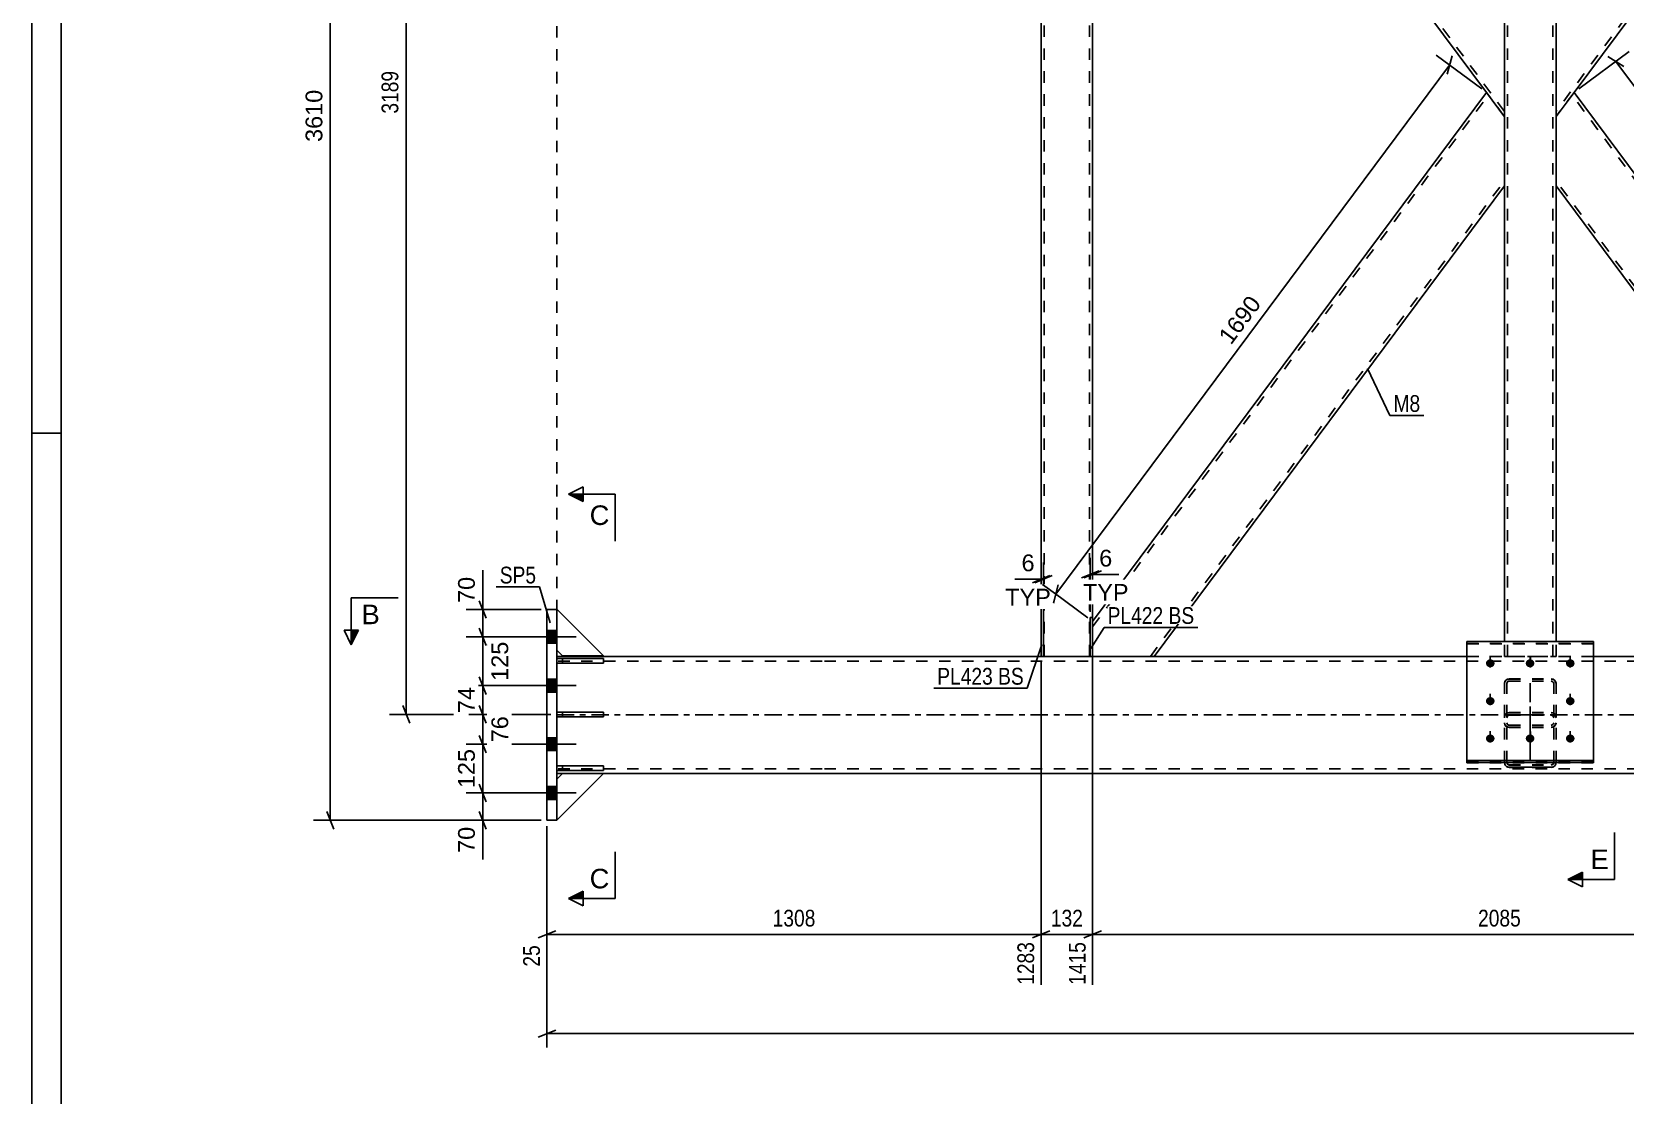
# Model space of a CAD drawing. Header units: millimetres. Extents: x -90 to 1099, y -612 to 229.
# Drawn here: x -89.7 to 182.6, y -277.6 to -96 of the extents above; entities that cross this region are included whole.
import ezdxf

# ---------------------------------------------------------------- set-up
doc = ezdxf.new("R2010")
doc.units = ezdxf.units.MM
doc.linetypes.add('DXK_LINE_DOT2', pattern=[3.9198, 1.9599, -1.9599])
doc.linetypes.add('DXK_LINE_DOT3', pattern=[5.9187, 2.979, -0.9799, 0.9799, -0.9799])
doc.styles.add('Arial', font='ARIAL.TTF', dxfattribs={"height": 0.2})
doc.styles.add('Arial Narrow', font='ARIALN.TTF', dxfattribs={"height": 0.2})

# ---------------------------------------------------------------- blocks, each defined once
blk = doc.blocks.new('Unknown-761555022-1133')
at = {"color": 5, "linetype": 'Continuous'}
for p, q in [((-89.67, 229.45), (-89.67, -611.55)), ((-84.67, 224.45), (-84.67, -606.55)), ((-84.67, -164.55), (-89.67, -164.55))]:
    blk.add_line(p, q, dxfattribs=at)
blk = doc.blocks.new('Part-761555022-4217 - 4074')
at = {"color": 2, "linetype": 'Continuous'}
for p, q in [((155.51, -200.1), (177.17, -200.1)), ((155.51, -220.82), (155.51, -200.1)), ((177.17, -220.46), (177.17, -200.1)), ((155.51, -220.46), (177.17, -220.46)), ((177.17, -220.82), (177.17, -220.46)), ((155.51, -220.82), (177.17, -220.82))]:
    blk.add_line(p, q, dxfattribs=at)
at = {"color": 7, "linetype": 'DXK_LINE_DOT2'}
blk.add_line((155.51, -200.46), (177.17, -200.46), dxfattribs=at)
blk = doc.blocks.new('Part-761555022-4213 - 4074')
at = {"color": 7, "linetype": 'DXK_LINE_DOT2'}
for p, q in [((162, -207.01), (162.17, -206.76)), ((162.17, -206.76), (162.43, -206.6)), ((162.43, -206.6), (162.74, -206.54)), ((162.74, -206.54), (169.94, -206.54)), ((169.94, -206.54), (170.25, -206.6)), ((170.25, -206.6), (170.51, -206.76)), ((170.51, -206.76), (170.68, -207.01)), ((161.94, -207.3), (162, -207.01)), ((161.94, -220.8), (161.94, -207.3)), ((162.37, -207.15), (162.34, -207.3)), ((162.34, -220.8), (162.34, -207.3)), ((162.46, -207.03), (162.37, -207.15)), ((162.59, -206.95), (162.46, -207.03)), ((162.74, -206.92), (162.59, -206.95)), ((162.74, -206.92), (169.94, -206.92)), ((170.09, -206.95), (169.94, -206.92)), ((170.22, -207.03), (170.09, -206.95)), ((170.31, -207.15), (170.22, -207.03)), ((170.34, -207.3), (170.31, -207.15)), ((170.34, -220.8), (170.34, -207.3)), ((170.68, -207.01), (170.74, -207.3)), ((170.74, -220.8), (170.74, -207.3)), ((162.74, -212.29), (162.43, -212.35)), ((162.74, -212.29), (169.94, -212.29)), ((170.25, -212.35), (169.94, -212.29)), ((162, -212.81), (161.94, -213.14)), ((162, -214.35), (161.94, -214.06)), ((162.17, -214.59), (162, -214.35)), ((162.43, -214.76), (162.17, -214.59)), ((162.34, -213.14), (162.37, -212.98)), ((162.34, -214.06), (162.37, -214.2)), ((162.37, -212.98), (162.46, -212.84)), ((162.37, -214.2), (162.46, -214.33)), ((162.74, -214.81), (162.43, -214.76)), ((162.46, -212.84), (162.59, -212.75)), ((162.46, -214.33), (162.59, -214.41)), ((162.59, -212.75), (162.74, -212.71)), ((162.59, -214.41), (162.74, -214.44)), ((162.74, -212.71), (169.94, -212.71)), ((162.74, -214.44), (169.94, -214.44)), ((162.74, -214.81), (169.94, -214.81)), ((169.94, -212.71), (170.09, -212.75)), ((169.94, -214.44), (170.09, -214.41)), ((170.25, -214.76), (169.94, -214.81)), ((170.09, -212.75), (170.22, -212.84)), ((170.09, -214.41), (170.22, -214.33)), ((170.22, -212.84), (170.31, -212.98)), ((170.22, -214.33), (170.31, -214.2)), ((170.51, -214.59), (170.25, -214.76)), ((170.31, -212.98), (170.34, -213.14)), ((170.31, -214.2), (170.34, -214.06)), ((170.68, -214.35), (170.51, -214.59)), ((170.74, -213.14), (170.68, -212.81)), ((170.74, -214.06), (170.68, -214.35)), ((161.94, -220.8), (162, -221.13)), ((162.37, -220.96), (162.34, -220.8)), ((162.46, -221.1), (162.37, -220.96)), ((162.43, -221.59), (162.74, -221.65)), ((162.59, -221.2), (162.46, -221.1)), ((162.74, -221.23), (162.59, -221.2)), ((162.74, -221.23), (169.94, -221.23)), ((162.74, -221.65), (169.94, -221.65)), ((170.09, -221.2), (169.94, -221.23)), ((169.94, -221.65), (170.25, -221.59)), ((170.22, -221.1), (170.09, -221.2)), ((170.22, -221.1), (170.25, -221.07)), ((170.25, -221.07), (170.31, -220.96)), ((170.31, -220.96), (170.34, -220.8)), ((170.68, -221.13), (170.74, -220.8))]:
    blk.add_line(p, q, dxfattribs=at)
at = {"color": 7, "linetype": 'DXK_LINE_DOT3'}
blk.add_line((166.34, -207.26), (166.34, -220.39), dxfattribs=at)
at = {"color": 7, "linetype": 'DXK_LINE_DOT2'}
for centre, start, end in [((162.77, -213.11), 114.32, 159.2417), ((169.91, -213.11), 20.7583, 65.68), ((162.77, -220.83), 200.7583, 245.68), ((169.91, -220.83), 294.32, 339.2417)]:
    blk.add_arc(centre, 0.827, start, end, dxfattribs=at)
blk = doc.blocks.new('Part-761555022-4212 - 4074')
at = {"color": 7, "linetype": 'DXK_LINE_DOT2'}
for p, q in [((162.17, -206.73), (162, -206.97)), ((162.43, -206.56), (162.17, -206.73)), ((162.74, -206.51), (162.43, -206.56)), ((162.59, -206.91), (162.74, -206.88)), ((162.74, -206.51), (169.94, -206.51)), ((162.74, -206.88), (169.94, -206.88)), ((170.25, -206.56), (169.94, -206.51)), ((169.94, -206.88), (170.09, -206.91)), ((170.51, -206.73), (170.25, -206.56)), ((170.68, -206.97), (170.51, -206.73)), ((162, -206.97), (161.94, -207.26)), ((161.94, -220.76), (161.94, -207.26)), ((162.34, -207.26), (162.37, -207.11)), ((162.34, -220.76), (162.34, -207.26)), ((162.37, -207.11), (162.46, -206.99)), ((162.46, -206.99), (162.59, -206.91)), ((170.09, -206.91), (170.22, -206.99)), ((170.22, -206.99), (170.31, -207.11)), ((170.31, -207.11), (170.34, -207.26)), ((170.34, -220.76), (170.34, -207.26)), ((170.74, -207.26), (170.68, -206.97)), ((170.74, -220.76), (170.74, -207.26)), ((162.43, -212.32), (162.74, -212.25)), ((162.74, -212.25), (169.94, -212.25)), ((169.94, -212.25), (170.25, -212.32)), ((161.94, -213.1), (162, -212.78)), ((161.94, -214.02), (162, -214.31)), ((162, -214.31), (162.17, -214.55)), ((162.17, -214.55), (162.43, -214.72)), ((162.37, -212.94), (162.34, -213.1)), ((162.37, -214.17), (162.34, -214.02)), ((162.46, -212.8), (162.37, -212.94)), ((162.46, -214.29), (162.37, -214.17)), ((162.43, -214.72), (162.74, -214.77)), ((162.59, -212.71), (162.46, -212.8)), ((162.59, -214.37), (162.46, -214.29)), ((162.74, -212.68), (162.59, -212.71)), ((162.74, -214.4), (162.59, -214.37)), ((162.74, -212.68), (169.94, -212.68)), ((162.74, -214.4), (169.94, -214.4)), ((162.74, -214.77), (169.94, -214.77)), ((170.09, -212.71), (169.94, -212.68)), ((170.09, -214.37), (169.94, -214.4)), ((169.94, -214.77), (170.25, -214.72)), ((170.22, -212.8), (170.09, -212.71)), ((170.22, -214.29), (170.09, -214.37)), ((170.31, -212.94), (170.22, -212.8)), ((170.31, -214.17), (170.22, -214.29)), ((170.25, -214.72), (170.51, -214.55)), ((170.34, -213.1), (170.31, -212.94)), ((170.34, -214.02), (170.31, -214.17)), ((170.51, -214.55), (170.68, -214.31)), ((170.68, -212.78), (170.74, -213.1)), ((170.68, -214.31), (170.74, -214.02)), ((161.95, -220.82), (161.94, -220.76)), ((162.34, -220.76), (162.37, -220.93)), ((162.37, -220.93), (162.46, -221.06)), ((162.46, -221.06), (162.59, -221.16)), ((162.59, -221.16), (162.74, -221.19)), ((162.74, -221.19), (169.94, -221.19)), ((169.94, -221.19), (170.09, -221.16)), ((170.09, -221.16), (170.22, -221.06)), ((170.22, -221.06), (170.31, -220.93)), ((170.31, -220.93), (170.34, -220.76)), ((170.74, -220.76), (170.73, -220.82))]:
    blk.add_line(p, q, dxfattribs=at)
at = {"color": 7, "linetype": 'DXK_LINE_DOT3'}
blk.add_line((166.34, -220.35), (166.34, -207.22), dxfattribs=at)
at = {"color": 2, "linetype": 'Continuous'}
for p, q in [((162, -221.09), (161.95, -220.82)), ((162.74, -221.62), (162.43, -221.55)), ((162.74, -221.62), (169.94, -221.62)), ((170.25, -221.55), (169.94, -221.62)), ((170.73, -220.82), (170.68, -221.09))]:
    blk.add_line(p, q, dxfattribs=at)
at = {"color": 7, "linetype": 'DXK_LINE_DOT2'}
for centre, start, end in [((162.77, -213.07), 114.32, 159.2417), ((169.91, -213.07), 20.7583, 65.68)]:
    blk.add_arc(centre, 0.827, start, end, dxfattribs=at)
at = {"color": 2, "linetype": 'Continuous'}
for centre, start, end in [((162.77, -220.8), 200.7583, 245.68), ((169.91, -220.8), 294.32, 339.2417)]:
    blk.add_arc(centre, 0.827, start, end, dxfattribs=at)
blk = doc.blocks.new('Part-761555022-4110 - 4074')
at = {"color": 2, "linetype": 'Continuous'}
for p, q in [((230.58, -10), (170.74, -90.37)), ((241.1, -10), (230.61, -10)), ((241.1, -15.96), (173.82, -106.33)), ((170.74, -108.68), (170.74, -90.37)), ((170.74, -110.46), (170.74, -108.68))]:
    blk.add_line(p, q, dxfattribs=at)
at = {"color": 7, "linetype": 'DXK_LINE_DOT2'}
for p, q in [((231.24, -10), (170.74, -91.26)), ((230.58, -10), (230.61, -10)), ((230.61, -10), (230.58, -10)), ((241.1, -10), (241.1, -15.96)), ((241.1, -15.06), (170.74, -109.57)), ((173.82, -106.33), (170.74, -110.46)), ((170.74, -110.33), (170.74, -108.68))]:
    blk.add_line(p, q, dxfattribs=at)
blk = doc.blocks.new('Part-761555022-4125 - 4074')
at = {"color": 2, "linetype": 'Continuous'}
for p, q in [((170.74, -110.46), (173.82, -106.33)), ((241.1, -196.71), (173.82, -106.33)), ((170.74, -120.51), (170.74, -110.46)), ((170.74, -122.3), (170.74, -120.51)), ((230.58, -202.67), (170.74, -122.3)), ((241.1, -197.71), (241.1, -196.71)), ((230.61, -202.67), (241.1, -202.67))]:
    blk.add_line(p, q, dxfattribs=at)
at = {"color": 7, "linetype": 'DXK_LINE_DOT2'}
for p, q in [((241.1, -197.6), (173.48, -106.78)), ((170.74, -122.16), (170.74, -120.51)), ((170.74, -121.4), (170.74, -121.19)), ((231.24, -202.67), (170.74, -121.4)), ((241.1, -202.67), (241.1, -197.71)), ((230.58, -202.67), (230.61, -202.67)), ((230.61, -202.67), (230.58, -202.67))]:
    blk.add_line(p, q, dxfattribs=at)
blk = doc.blocks.new('Part-761555022-4555 - 4074')
at = {"color": 2, "linetype": 'Continuous'}
for p, q in [((158.86, -106.33), (91.57, -196.71)), ((161.94, -110.48), (158.86, -106.33)), ((161.94, -122.28), (161.94, -110.48)), ((102.09, -202.67), (161.94, -122.28)), ((100.76, -202.67), (91.57, -202.67)), ((102.06, -202.67), (100.76, -202.67))]:
    blk.add_line(p, q, dxfattribs=at)
at = {"color": 7, "linetype": 'DXK_LINE_DOT2'}
for p, q in [((91.57, -197.6), (159.19, -106.78)), ((101.43, -202.67), (161.94, -121.39)), ((91.57, -196.71), (91.57, -202.67)), ((102.09, -202.67), (102.06, -202.67)), ((102.09, -202.67), (102.06, -202.67))]:
    blk.add_line(p, q, dxfattribs=at)
blk = doc.blocks.new('Part-761555022-4191 - 4074')
at = {"color": 2, "linetype": 'Continuous'}
for p, q in [((-1.67, -230.67), (-1.67, -194.67)), ((0, -194.67), (-1.67, -194.67)), ((0, -230.67), (0, -194.67)), ((0, -230.67), (-1.67, -230.67))]:
    blk.add_line(p, q, dxfattribs=at)
blk = doc.blocks.new('Part-761555022-4216 - 4074')
at = {"color": 7, "linetype": 'DXK_LINE_DOT2'}
for p, q in [((177.17, -200.13), (155.51, -200.13)), ((155.51, -200.13), (155.51, -220.86)), ((177.17, -200.5), (155.51, -200.5)), ((177.17, -220.86), (177.17, -200.13)), ((155.51, -220.49), (177.17, -220.49)), ((155.51, -220.86), (177.17, -220.86))]:
    blk.add_line(p, q, dxfattribs=at)
blk = doc.blocks.new('Part-761555022-4249 - 4074')
at = {"color": 2, "linetype": 'Continuous'}
for p, q in [((45.34, -202.67), (0, -202.67)), ((82.77, -202.67), (45.44, -202.67)), ((91.17, -202.67), (83.17, -202.67)), ((91.57, -202.67), (91.57, -202.67)), ((155.51, -202.67), (102.06, -202.67)), ((230.61, -202.67), (177.17, -202.67)), ((1, -222.67), (0, -222.67)), ((45.34, -222.67), (8, -222.67)), ((960.84, -222.67), (45.44, -222.67))]:
    blk.add_line(p, q, dxfattribs=at)
at = {"color": 7, "linetype": 'DXK_LINE_DOT2'}
for p, q in [((0, -222.67), (0, -202.67)), ((45.34, -203.47), (0, -203.47)), ((968.84, -203.47), (45.44, -203.47)), ((83.17, -202.67), (82.77, -202.67)), ((968.84, -202.67), (91.17, -202.67)), ((102.06, -202.67), (91.57, -202.67)), ((177.17, -202.67), (155.51, -202.67)), ((45.34, -221.87), (0, -221.87)), ((8, -222.67), (1, -222.67)), ((968.84, -221.87), (45.44, -221.87))]:
    blk.add_line(p, q, dxfattribs=at)
at = {"color": 7, "linetype": 'DXK_LINE_DOT3'}
for p, q in [((0, -212.67), (45.34, -212.67)), ((45.44, -212.67), (968.84, -212.67))]:
    blk.add_line(p, q, dxfattribs=at)
blk = doc.blocks.new('Part-761555022-4258 - 4074')
at = {"color": 7, "linetype": 'DXK_LINE_DOT2'}
for p, q in [((1, -222.67), (0, -223.67)), ((0, -230.67), (8, -222.67)), ((8, -222.67), (1, -222.67)), ((0, -223.67), (0, -230.67))]:
    blk.add_line(p, q, dxfattribs=at)
blk = doc.blocks.new('Part-761555022-4261 - 4074')
at = {"color": 2, "linetype": 'Continuous'}
for p, q in [((1, -222.67), (0, -223.67)), ((0, -230.67), (8, -222.67)), ((8, -222.67), (1, -222.67)), ((0, -223.67), (0, -230.67))]:
    blk.add_line(p, q, dxfattribs=at)
blk = doc.blocks.new('Part-761555022-4264 - 4074')
at = {"color": 7, "linetype": 'DXK_LINE_DOT2'}
for p, q in [((0, -201.58), (0, -194.58)), ((0, -194.58), (8, -202.58)), ((1, -202.58), (0, -201.58)), ((8, -202.58), (1, -202.58))]:
    blk.add_line(p, q, dxfattribs=at)
blk = doc.blocks.new('Part-761555022-4267 - 4074')
at = {"color": 2, "linetype": 'Continuous'}
for p, q in [((0, -201.58), (0, -194.58)), ((0, -194.58), (8, -202.58)), ((1, -202.58), (0, -201.58)), ((8, -202.58), (1, -202.58))]:
    blk.add_line(p, q, dxfattribs=at)
blk = doc.blocks.new('Bolt-761555022-4268 - 4074')
at = {"color": 1, "linetype": 'DXK_LINE_DOT2'}
for p, q in [((159.51, -204.55), (159.51, -202.66)), ((166.37, -204.55), (166.37, -202.66)), ((173.17, -204.55), (173.17, -202.66)), ((159.51, -211.01), (159.51, -209.11)), ((173.17, -211.01), (173.17, -209.11)), ((159.51, -217.4), (159.51, -215.5)), ((166.37, -217.4), (166.37, -215.5)), ((173.17, -217.4), (173.17, -215.5))]:
    blk.add_line(p, q, dxfattribs=at)
blk = doc.blocks.new('Bolt-761555022-4269 - 4074')
at = {"linetype": 'Continuous'}
for points in [[(159.51, -204.54), (159.35, -204.53), (159.21, -204.48), (159.08, -204.41), (158.96, -204.32), (158.87, -204.2), (158.81, -204.07), (158.78, -203.93), (158.78, -203.78), (158.81, -203.64), (158.87, -203.51), (158.96, -203.39), (159.08, -203.3), (159.21, -203.22), (159.35, -203.18), (159.51, -203.17), (159.66, -203.18), (159.81, -203.22), (159.94, -203.3), (160.05, -203.39), (160.14, -203.51), (160.2, -203.64), (160.24, -203.78), (160.24, -203.93), (160.2, -204.07), (160.14, -204.2), (160.05, -204.32), (159.94, -204.41), (159.81, -204.48), (159.66, -204.53)], [(166.31, -204.54), (166.15, -204.53), (166.01, -204.48), (165.88, -204.41), (165.76, -204.32), (165.67, -204.2), (165.61, -204.07), (165.58, -203.93), (165.58, -203.78), (165.61, -203.64), (165.67, -203.51), (165.76, -203.39), (165.88, -203.3), (166.01, -203.22), (166.15, -203.18), (166.31, -203.17), (166.46, -203.18), (166.61, -203.22), (166.74, -203.3), (166.85, -203.39), (166.94, -203.51), (167, -203.64), (167.04, -203.78), (167.04, -203.93), (167, -204.07), (166.94, -204.2), (166.85, -204.32), (166.74, -204.41), (166.61, -204.48), (166.46, -204.53)], [(173.17, -204.54), (173.02, -204.53), (172.88, -204.48), (172.74, -204.41), (172.63, -204.32), (172.54, -204.2), (172.48, -204.07), (172.44, -203.93), (172.44, -203.78), (172.48, -203.64), (172.54, -203.51), (172.63, -203.39), (172.74, -203.3), (172.88, -203.22), (173.02, -203.18), (173.17, -203.17), (173.33, -203.18), (173.47, -203.22), (173.6, -203.3), (173.72, -203.39), (173.81, -203.51), (173.87, -203.64), (173.9, -203.78), (173.9, -203.93), (173.87, -204.07), (173.81, -204.2), (173.72, -204.32), (173.6, -204.41), (173.47, -204.48), (173.33, -204.53)], [(159.51, -211), (159.35, -210.98), (159.21, -210.94), (159.08, -210.86), (158.96, -210.77), (158.87, -210.65), (158.81, -210.52), (158.78, -210.38), (158.78, -210.23), (158.81, -210.09), (158.87, -209.96), (158.96, -209.85), (159.08, -209.75), (159.21, -209.68), (159.35, -209.63), (159.51, -209.62), (159.66, -209.63), (159.81, -209.68), (159.94, -209.75), (160.05, -209.85), (160.14, -209.96), (160.2, -210.09), (160.24, -210.23), (160.24, -210.38), (160.2, -210.52), (160.14, -210.65), (160.05, -210.77), (159.94, -210.86), (159.81, -210.94), (159.66, -210.98)], [(173.17, -211), (173.02, -210.98), (172.88, -210.94), (172.74, -210.86), (172.63, -210.77), (172.54, -210.65), (172.48, -210.52), (172.44, -210.38), (172.44, -210.23), (172.48, -210.09), (172.54, -209.96), (172.63, -209.85), (172.74, -209.75), (172.88, -209.68), (173.02, -209.63), (173.17, -209.62), (173.33, -209.63), (173.47, -209.68), (173.6, -209.75), (173.72, -209.85), (173.81, -209.96), (173.87, -210.09), (173.9, -210.23), (173.9, -210.38), (173.87, -210.52), (173.81, -210.65), (173.72, -210.77), (173.6, -210.86), (173.47, -210.94), (173.33, -210.98)], [(159.51, -217.39), (159.35, -217.37), (159.21, -217.33), (159.08, -217.25), (158.96, -217.16), (158.87, -217.04), (158.81, -216.91), (158.78, -216.77), (158.78, -216.62), (158.81, -216.48), (158.87, -216.35), (158.96, -216.24), (159.08, -216.14), (159.21, -216.07), (159.35, -216.02), (159.51, -216.01), (159.66, -216.02), (159.81, -216.07), (159.94, -216.14), (160.05, -216.24), (160.14, -216.35), (160.2, -216.48), (160.24, -216.62), (160.24, -216.77), (160.2, -216.91), (160.14, -217.04), (160.05, -217.16), (159.94, -217.25), (159.81, -217.33), (159.66, -217.37)], [(166.31, -217.39), (166.15, -217.37), (166.01, -217.33), (165.88, -217.25), (165.76, -217.16), (165.67, -217.04), (165.61, -216.91), (165.58, -216.77), (165.58, -216.62), (165.61, -216.48), (165.67, -216.35), (165.76, -216.24), (165.88, -216.14), (166.01, -216.07), (166.15, -216.02), (166.31, -216.01), (166.46, -216.02), (166.61, -216.07), (166.74, -216.14), (166.85, -216.24), (166.94, -216.35), (167, -216.48), (167.04, -216.62), (167.04, -216.77), (167, -216.91), (166.94, -217.04), (166.85, -217.16), (166.74, -217.25), (166.61, -217.33), (166.46, -217.37)], [(173.17, -217.39), (173.02, -217.37), (172.88, -217.33), (172.74, -217.25), (172.63, -217.16), (172.54, -217.04), (172.48, -216.91), (172.44, -216.77), (172.44, -216.62), (172.48, -216.48), (172.54, -216.35), (172.63, -216.24), (172.74, -216.14), (172.88, -216.07), (173.02, -216.02), (173.17, -216.01), (173.33, -216.02), (173.47, -216.07), (173.6, -216.14), (173.72, -216.24), (173.81, -216.35), (173.87, -216.48), (173.9, -216.62), (173.9, -216.77), (173.87, -216.91), (173.81, -217.04), (173.72, -217.16), (173.6, -217.25), (173.47, -217.33), (173.33, -217.37)]]:
    blk.add_hatch(color=1, dxfattribs=at).paths.add_polyline_path(points)
at = {"color": 1, "linetype": 'Continuous'}
for p, q in [((159.51, -204.52), (159.51, -202.62)), ((166.31, -204.52), (166.31, -202.62)), ((173.17, -204.52), (173.17, -202.62)), ((159.51, -210.97), (159.51, -209.08)), ((173.17, -210.97), (173.17, -209.08)), ((159.51, -217.36), (159.51, -215.47)), ((166.31, -217.36), (166.31, -215.47)), ((173.17, -217.36), (173.17, -215.47))]:
    blk.add_line(p, q, dxfattribs=at)
blk = doc.blocks.new('Part-761555022-4468 - 4074')
at = {"color": 2, "linetype": 'Continuous'}
for p, q in [((83.17, -192.67), (82.77, -192.67)), ((82.77, -192.67), (82.77, -202.67)), ((83.17, -192.67), (83.17, -202.67)), ((83.17, -202.67), (82.77, -202.67))]:
    blk.add_line(p, q, dxfattribs=at)
blk = doc.blocks.new('Bolt-761555022-4393 - 4074')
at = {"linetype": 'Continuous'}
for points in [[(-1.67, -198.23), (-1.67, -200.43), (0, -200.43), (0, -198.23)], [(-1.67, -198.23), (-1.67, -200.43), (0, -200.43), (0, -198.23)], [(-1.67, -198.23), (-1.67, -200.43), (0, -200.43), (0, -198.23)], [(-1.67, -206.57), (-1.67, -208.77), (0, -208.77), (0, -206.57)], [(-1.67, -206.57), (-1.67, -208.77), (0, -208.77), (0, -206.57)], [(-1.67, -216.57), (-1.67, -218.77), (0, -218.77), (0, -216.57)], [(-1.67, -216.57), (-1.67, -218.77), (0, -218.77), (0, -216.57)], [(-1.67, -224.9), (-1.67, -227.1), (0, -227.1), (0, -224.9)], [(-1.67, -224.9), (-1.67, -227.1), (0, -227.1), (0, -224.9)], [(-1.67, -224.9), (-1.67, -227.1), (0, -227.1), (0, -224.9)]]:
    blk.add_hatch(color=1, dxfattribs=at).paths.add_polyline_path(points)
at = {"color": 1, "linetype": 'Continuous'}
for p, q in [((-1.67, -198.23), (0, -198.23)), ((-1.67, -198.23), (0, -198.23)), ((-1.67, -198.23), (0, -198.23)), ((-4.6, -199.33), (3.33, -199.33)), ((-4.6, -199.33), (3.33, -199.33)), ((-4.6, -199.33), (3.33, -199.33)), ((-1.67, -200.43), (0, -200.43)), ((-1.67, -200.43), (0, -200.43)), ((-1.67, -200.43), (0, -200.43)), ((-1.67, -206.57), (0, -206.57)), ((-1.67, -206.57), (0, -206.57)), ((-4.6, -207.67), (3.33, -207.67)), ((-4.6, -207.67), (3.33, -207.67)), ((-1.67, -208.77), (0, -208.77)), ((-1.67, -208.77), (0, -208.77)), ((-4.6, -217.67), (3.33, -217.67)), ((-4.6, -217.67), (3.33, -217.67)), ((-1.67, -216.57), (0, -216.57)), ((-1.67, -216.57), (0, -216.57)), ((-1.67, -218.77), (0, -218.77)), ((-1.67, -218.77), (0, -218.77)), ((-1.67, -224.9), (0, -224.9)), ((-1.67, -224.9), (0, -224.9)), ((-1.67, -224.9), (0, -224.9)), ((-4.6, -226), (3.33, -226)), ((-4.6, -226), (3.33, -226)), ((-4.6, -226), (3.33, -226)), ((-1.67, -227.1), (0, -227.1)), ((-1.67, -227.1), (0, -227.1)), ((-1.67, -227.1), (0, -227.1))]:
    blk.add_line(p, q, dxfattribs=at)
blk = doc.blocks.new('Part-761555022-4463 - 4074')
at = {"color": 7, "linetype": 'DXK_LINE_DOT2'}
for p, q in [((82.77, -202.67), (82.77, -192.67)), ((83.17, -192.67), (82.77, -192.67)), ((83.17, -202.67), (83.17, -192.67)), ((83.17, -202.67), (82.77, -202.67))]:
    blk.add_line(p, q, dxfattribs=at)
blk = doc.blocks.new('Part-761555022-4473 - 4074')
at = {"color": 2, "linetype": 'Continuous'}
for p, q in [((91.57, -196.04), (91.17, -196.04)), ((91.17, -196.04), (91.17, -202.67)), ((91.57, -196.04), (91.57, -202.67)), ((91.57, -202.67), (91.17, -202.67))]:
    blk.add_line(p, q, dxfattribs=at)
blk = doc.blocks.new('Part-761555022-4478 - 4074')
at = {"color": 7, "linetype": 'DXK_LINE_DOT2'}
for p, q in [((91.17, -202.67), (91.17, -196.04)), ((91.57, -196.04), (91.17, -196.04)), ((91.57, -202.67), (91.57, -196.04)), ((91.57, -202.67), (91.17, -202.67))]:
    blk.add_line(p, q, dxfattribs=at)
blk = doc.blocks.new('Part-761555022-4479 - 4074')
at = {"color": 7, "linetype": 'DXK_LINE_DOT2'}
for p, q in [((8, -221.35), (0, -221.35)), ((0, -221.35), (0, -222.15)), ((0, -222.15), (8, -222.15)), ((1, -222.15), (1, -221.35)), ((8, -222.15), (8, -221.35))]:
    blk.add_line(p, q, dxfattribs=at)
blk = doc.blocks.new('Part-761555022-4480 - 4074')
at = {"color": 7, "linetype": 'DXK_LINE_DOT2'}
for p, q in [((8, -203.01), (0, -203.01)), ((0, -203.01), (0, -203.81)), ((0, -203.81), (8, -203.81)), ((1, -203.81), (1, -203.01)), ((8, -203.81), (8, -203.01))]:
    blk.add_line(p, q, dxfattribs=at)
blk = doc.blocks.new('Part-761555022-4481 - 4074')
at = {"color": 7, "linetype": 'DXK_LINE_DOT2'}
for p, q in [((8, -212.18), (0, -212.18)), ((0, -212.18), (0, -212.98)), ((1, -212.98), (1, -212.18)), ((8, -212.98), (8, -212.18)), ((0, -212.98), (8, -212.98))]:
    blk.add_line(p, q, dxfattribs=at)
blk = doc.blocks.new('Part-761555022-4482 - 4074')
at = {"color": 2, "linetype": 'Continuous'}
for p, q in [((0, -222.15), (0, -221.35)), ((0, -221.35), (8, -221.35)), ((8, -222.15), (0, -222.15)), ((8, -221.35), (8, -222.15))]:
    blk.add_line(p, q, dxfattribs=at)
at = {"color": 7, "linetype": 'DXK_LINE_DOT2'}
blk.add_line((1, -222.15), (1, -221.35), dxfattribs=at)
blk = doc.blocks.new('Part-761555022-4483 - 4074')
at = {"color": 2, "linetype": 'Continuous'}
for p, q in [((0, -203.81), (0, -203.01)), ((0, -203.01), (8, -203.01)), ((8, -203.81), (0, -203.81)), ((8, -203.01), (8, -203.81))]:
    blk.add_line(p, q, dxfattribs=at)
at = {"color": 7, "linetype": 'DXK_LINE_DOT2'}
blk.add_line((1, -203.81), (1, -203.01), dxfattribs=at)
blk = doc.blocks.new('Part-761555022-4484 - 4074')
at = {"color": 2, "linetype": 'Continuous'}
for p, q in [((0, -212.98), (0, -212.18)), ((0, -212.18), (8, -212.18)), ((8, -212.18), (8, -212.98)), ((8, -212.98), (0, -212.98))]:
    blk.add_line(p, q, dxfattribs=at)
at = {"color": 7, "linetype": 'DXK_LINE_DOT2'}
blk.add_line((1, -212.98), (1, -212.18), dxfattribs=at)
blk = doc.blocks.new('Part-761555022-4490 - 4074')
at = {"color": 2, "linetype": 'Continuous'}
for p, q in [((161.94, -90.38), (161.94, -10)), ((170.74, -90.37), (170.74, -10)), ((161.94, -200.1), (161.94, -122.28)), ((170.74, -200.1), (170.74, -122.3))]:
    blk.add_line(p, q, dxfattribs=at)
at = {"color": 7, "linetype": 'DXK_LINE_DOT2'}
for p, q in [((170.74, -10), (161.94, -10)), ((162.47, -202.67), (162.47, -10)), ((170.21, -202.67), (170.21, -10)), ((161.94, -122.28), (161.94, -90.38)), ((170.74, -122.3), (170.74, -90.37)), ((161.94, -202.67), (161.94, -200.1)), ((170.74, -202.67), (170.74, -200.1)), ((161.94, -202.67), (170.74, -202.67))]:
    blk.add_line(p, q, dxfattribs=at)
blk = doc.blocks.new('Part-761555022-4560 - 4074')
at = {"color": 2, "linetype": 'Continuous'}
for p, q in [((102.06, -10), (91.57, -10)), ((102.09, -10), (161.94, -90.38)), ((158.86, -106.33), (91.57, -15.96)), ((161.94, -90.38), (161.94, -110.48))]:
    blk.add_line(p, q, dxfattribs=at)
at = {"color": 7, "linetype": 'DXK_LINE_DOT2'}
for p, q in [((91.57, -15.96), (91.57, -10)), ((161.94, -91.28), (101.43, -10)), ((102.09, -10), (102.06, -10)), ((102.09, -10), (102.06, -10)), ((161.94, -109.58), (91.57, -15.06)), ((161.94, -110.48), (158.86, -106.33))]:
    blk.add_line(p, q, dxfattribs=at)
blk = doc.blocks.new('Part-761555022-4565 - 4074')
at = {"color": 7, "linetype": 'DXK_LINE_DOT2'}
for p, q in [((91.57, -10), (82.77, -10)), ((82.77, -20), (82.77, -10)), ((83.3, -202.67), (83.3, -10)), ((91.04, -202.67), (91.04, -10)), ((91.57, -16.62), (91.57, -10)), ((82.77, -202.67), (82.77, -192.67)), ((91.57, -202.67), (91.57, -196.04)), ((82.77, -202.67), (91.57, -202.67))]:
    blk.add_line(p, q, dxfattribs=at)
at = {"color": 2, "linetype": 'Continuous'}
for p, q in [((91.57, -196.04), (91.57, -16.62)), ((82.77, -192.67), (82.77, -20))]:
    blk.add_line(p, q, dxfattribs=at)
blk = doc.blocks.new('Line-761555022-5967 - 4074')
at = {"color": 1, "linetype": 'DXK_LINE_DOT2'}
blk.add_line((0, -8.76), (0, -194.58), dxfattribs=at)
blk = doc.blocks.new('StraightDimension-761555022-8124 - 4074')
at = {"color": 7, "linetype": 'Continuous'}
for p, q in [((91.57, -197.71), (91.57, -258.78)), ((82.77, -203.67), (82.77, -258.78)), ((81.27, -250.77), (84.27, -249.57)), ((82.77, -250.17), (91.57, -250.17)), ((93.07, -249.57), (90.07, -250.77))]:
    blk.add_line(p, q, dxfattribs=at)
at = {"color": 0}
blk.add_wipeout([(90.51, -249.42), (90.51, -245.22), (83.83, -245.22), (83.83, -249.42)], dxfattribs=at)
at = {"color": 0, "linetype": 'Continuous'}
blk.add_wipeout([(90.97, -250.87), (86.77, -250.87), (86.77, -259.38), (90.97, -259.38)], dxfattribs=at)
at = {"color": 3, "style": 'Arial Narrow'}
blk.add_text('132', height=2.863, dxfattribs=at).set_placement((84.43, -248.82))
at = {"color": 3, "linetype": 'Continuous', "style": 'Arial Narrow'}
blk.add_text('1415', height=2.863, rotation=90.0002, dxfattribs=at).set_placement((90.37, -258.78))
blk = doc.blocks.new('StraightDimension-761555022-5121 - 4074')
at = {"color": 7, "linetype": 'Continuous'}
for p, q in [((-2.67, 0), (-28.56, 0)), ((-25.11, -1.5), (-26.31, 1.5)), ((-25.71, -212.58), (-25.71, 0)), ((-26.31, -211.08), (-25.11, -214.08)), ((-1, -212.58), (-28.56, -212.58))]:
    blk.add_line(p, q, dxfattribs=at)
at = {"color": 0}
blk.add_wipeout([(-26.46, -102.03), (-30.66, -102.03), (-30.66, -110.55), (-26.46, -110.55)], dxfattribs=at)
at = {"color": 3, "style": 'Arial Narrow'}
blk.add_text('3189', height=2.863, rotation=90.0002, dxfattribs=at).set_placement((-27.06, -109.95))
blk = doc.blocks.new('StraightDimension-761555022-14439 - 4074')
at = {"color": 7, "linetype": 'Continuous'}
for p, q in [((174.62, -105.74), (183.23, -99.32)), ((182.32, -101.87), (179.57, -100.18)), ((180.95, -101.02), (248.23, -191.4)), ((241.9, -196.11), (250.52, -189.7)), ((246.86, -190.56), (249.61, -192.25))]:
    blk.add_line(p, q, dxfattribs=at)
at = {"color": 0}
blk.add_wipeout([(218.21, -149.81), (221.57, -147.3), (215.55, -139.21), (212.18, -141.72)], dxfattribs=at)
at = {"color": 3, "style": 'Arial'}
blk.add_text('1690', height=2.865, rotation=-53.3309, dxfattribs=at).set_placement((213.02, -141.84))
blk = doc.blocks.new('StraightDimension-761555022-13179 - 4074')
at = {"color": 7, "linetype": 'Continuous'}
for p, q in [((82.77, -191.67), (82.77, -186.63)), ((83.17, -191.67), (83.17, -186.63)), ((81.27, -190.08), (84.27, -188.88)), ((84.67, -188.88), (81.67, -190.08)), ((82.77, -189.48), (83.17, -189.48))]:
    blk.add_line(p, q, dxfattribs=at)
at = {"color": 0}
blk.add_wipeout([(82.24, -188.73), (82.24, -184.53), (78.82, -184.53), (78.82, -188.73)], dxfattribs=at)
at = {"color": 7, "linetype": 'Continuous'}
blk.add_line((82.77, -189.48), (78.3, -189.48), dxfattribs=at)
at = {"color": 3, "style": 'Arial'}
blk.add_text('6', height=2.87, dxfattribs=at).set_placement((79.42, -188.13))
at = {"color": 0, "linetype": 'Continuous'}
blk.add_wipeout([(85.02, -194.58), (85.02, -190.38), (76.04, -190.38), (76.04, -194.58)], dxfattribs=at)
at = {"color": 7, "linetype": 'Continuous'}
blk.add_line((82.77, -189.48), (78.3, -189.48), dxfattribs=at)
at = {"color": 3, "linetype": 'Continuous', "style": 'Arial'}
blk.add_text('TYP', height=2.865, dxfattribs=at).set_placement((76.64, -193.98))
blk = doc.blocks.new('StraightDimension-761555022-13110 - 4074')
at = {"color": 7, "linetype": 'Continuous'}
for p, q in [((-13.24, -197.83), (-12.04, -200.83)), ((-2.67, -199.33), (-15.04, -199.33)), ((-12.64, -207.67), (-12.64, -199.33)), ((-12.04, -209.17), (-13.24, -206.17)), ((-2.67, -207.67), (-15.04, -207.67))]:
    blk.add_line(p, q, dxfattribs=at)
at = {"color": 0}
blk.add_wipeout([(-7.69, -199.56), (-11.89, -199.56), (-11.89, -207.44), (-7.69, -207.44)], dxfattribs=at)
at = {"color": 3, "style": 'Arial'}
blk.add_text('125', height=2.865, rotation=90.0002, dxfattribs=at).set_placement((-8.29, -206.84))
blk = doc.blocks.new('StraightDimension-761555022-8123 - 4074')
at = {"color": 7, "linetype": 'Continuous'}
for p, q in [((91.57, -197.71), (91.57, -258.78)), ((230.58, -203.67), (230.58, -258.78)), ((93.07, -249.57), (90.07, -250.77)), ((91.57, -250.17), (230.58, -250.17)), ((229.08, -250.77), (232.08, -249.57))]:
    blk.add_line(p, q, dxfattribs=at)
at = {"color": 0}
blk.add_wipeout([(165.33, -249.42), (165.33, -245.22), (156.82, -245.22), (156.82, -249.42)], dxfattribs=at)
at = {"color": 0, "linetype": 'Continuous'}
blk.add_wipeout([(229.98, -250.87), (225.78, -250.87), (225.78, -259.38), (229.98, -259.38)], dxfattribs=at)
at = {"color": 3, "style": 'Arial Narrow'}
blk.add_text('2085', height=2.863, dxfattribs=at).set_placement((157.42, -248.82))
at = {"color": 3, "linetype": 'Continuous', "style": 'Arial Narrow'}
blk.add_text('3500', height=2.863, rotation=90.0002, dxfattribs=at).set_placement((229.38, -258.78))
blk = doc.blocks.new('StraightDimension-761555022-8125 - 4074')
at = {"color": 7, "linetype": 'Continuous'}
for p, q in [((82.77, -203.67), (82.77, -258.78)), ((-1.67, -231.67), (-1.67, -256.22)), ((-0.17, -249.57), (-3.17, -250.77)), ((-1.67, -250.17), (82.77, -250.17)), ((81.27, -250.77), (84.27, -249.57))]:
    blk.add_line(p, q, dxfattribs=at)
at = {"color": 0}
blk.add_wipeout([(44.81, -249.42), (44.81, -245.22), (36.3, -245.22), (36.3, -249.42)], dxfattribs=at)
at = {"color": 0, "linetype": 'Continuous'}
for points in [[(-2.27, -251.42), (-6.47, -251.42), (-6.47, -256.27), (-2.27, -256.27)], [(82.17, -250.87), (77.97, -250.87), (77.97, -259.38), (82.17, -259.38)]]:
    blk.add_wipeout(points, dxfattribs=at)
at = {"color": 3, "style": 'Arial Narrow'}
blk.add_text('1308', height=2.863, dxfattribs=at).set_placement((36.9, -248.82))
at = {"color": 3, "linetype": 'Continuous', "style": 'Arial Narrow'}
for s, p in [('25', (-2.87, -255.67)), ('1283', (81.57, -258.78))]:
    blk.add_text(s, height=2.863, rotation=90.0002, dxfattribs=at).set_placement(p)
blk = doc.blocks.new('StraightDimension-761555022-4712 - 4074')
at = {"color": 7, "linetype": 'Continuous'}
for p, q in [((-1.67, -231.67), (-1.67, -269.5)), ((-0.17, -266.5), (-3.17, -267.7)), ((-1.67, -267.1), (1035.51, -267.1))]:
    blk.add_line(p, q, dxfattribs=at)
blk = doc.blocks.new('StraightDimension-761555022-13113 - 4074')
at = {"color": 7, "linetype": 'Continuous'}
for p, q in [((-2.67, -217.67), (-15.49, -217.67)), ((-13.24, -216.17), (-12.04, -219.17)), ((-12.64, -226), (-12.64, -217.67)), ((-12.04, -227.5), (-13.24, -224.5)), ((-2.67, -226), (-15.49, -226))]:
    blk.add_line(p, q, dxfattribs=at)
at = {"color": 0}
blk.add_wipeout([(-13.39, -217.9), (-17.59, -217.9), (-17.59, -225.77), (-13.39, -225.77)], dxfattribs=at)
at = {"color": 3, "style": 'Arial'}
blk.add_text('125', height=2.865, rotation=90.0002, dxfattribs=at).set_placement((-13.99, -225.17))
blk = doc.blocks.new('StraightDimension-761555022-13109 - 4074')
at = {"color": 7, "linetype": 'Continuous'}
for p, q in [((-13.24, -193.17), (-12.04, -196.17)), ((-2.67, -194.67), (-15.49, -194.67)), ((-12.64, -199.33), (-12.64, -194.67)), ((-12.04, -200.83), (-13.24, -197.83)), ((-2.67, -199.33), (-15.49, -199.33))]:
    blk.add_line(p, q, dxfattribs=at)
at = {"color": 0}
blk.add_wipeout([(-13.39, -188.49), (-17.59, -188.49), (-17.59, -194.14), (-13.39, -194.14)], dxfattribs=at)
at = {"color": 7, "linetype": 'Continuous'}
blk.add_line((-12.64, -194.67), (-12.64, -187.97), dxfattribs=at)
blk.add_line((-12.64, -194.67), (-12.64, -187.97), dxfattribs=at)
at = {"color": 3, "style": 'Arial'}
blk.add_text('70', height=2.865, rotation=90.0002, dxfattribs=at).set_placement((-13.99, -193.54))
blk = doc.blocks.new('StraightDimension-761555022-13111 - 4074')
at = {"color": 7, "linetype": 'Continuous'}
for p, q in [((-13.24, -206.17), (-12.04, -209.17)), ((-2.67, -207.67), (-15.49, -207.67)), ((-12.64, -212.58), (-12.64, -207.67)), ((-12.04, -214.08), (-13.24, -211.08)), ((-1, -212.58), (-15.49, -212.58))]:
    blk.add_line(p, q, dxfattribs=at)
at = {"color": 0}
blk.add_wipeout([(-13.39, -207.3), (-17.59, -207.3), (-17.59, -212.95), (-13.39, -212.95)], dxfattribs=at)
at = {"color": 3, "style": 'Arial'}
blk.add_text('74', height=2.865, rotation=90.0002, dxfattribs=at).set_placement((-13.99, -212.35))
blk = doc.blocks.new('StraightDimension-761555022-13112 - 4074')
at = {"color": 7, "linetype": 'Continuous'}
for p, q in [((-13.24, -211.08), (-12.04, -214.08)), ((-1, -212.58), (-15.04, -212.58)), ((-12.64, -217.67), (-12.64, -212.58)), ((-2.67, -217.67), (-15.04, -217.67)), ((-12.04, -219.17), (-13.24, -216.17))]:
    blk.add_line(p, q, dxfattribs=at)
at = {"color": 0}
blk.add_wipeout([(-7.69, -212.3), (-11.89, -212.3), (-11.89, -217.95), (-7.69, -217.95)], dxfattribs=at)
at = {"color": 3, "style": 'Arial'}
blk.add_text('76', height=2.865, rotation=90.0002, dxfattribs=at).set_placement((-8.29, -217.35))
blk = doc.blocks.new('StraightDimension-761555022-13114 - 4074')
at = {"color": 7, "linetype": 'Continuous'}
for p, q in [((-13.24, -224.5), (-12.04, -227.5)), ((-2.67, -226), (-15.49, -226)), ((-12.64, -230.67), (-12.64, -226)), ((-2.67, -230.67), (-15.49, -230.67)), ((-12.04, -232.17), (-13.24, -229.17))]:
    blk.add_line(p, q, dxfattribs=at)
at = {"color": 0}
blk.add_wipeout([(-13.39, -231.19), (-17.59, -231.19), (-17.59, -236.84), (-13.39, -236.84)], dxfattribs=at)
at = {"color": 7, "linetype": 'Continuous'}
blk.add_line((-12.64, -230.67), (-12.64, -237.36), dxfattribs=at)
blk.add_line((-12.64, -230.67), (-12.64, -237.36), dxfattribs=at)
at = {"color": 3, "style": 'Arial'}
blk.add_text('70', height=2.865, rotation=90.0002, dxfattribs=at).set_placement((-13.99, -236.24))
blk = doc.blocks.new('StraightDimension-761555022-13195 - 4074')
at = {"color": 7, "linetype": 'Continuous'}
for p, q in [((91.17, -195.04), (91.17, -185.82)), ((91.57, -195.04), (91.57, -185.82)), ((89.67, -189.27), (92.67, -188.07)), ((93.07, -188.07), (90.07, -189.27)), ((91.17, -188.67), (91.57, -188.67))]:
    blk.add_line(p, q, dxfattribs=at)
at = {"color": 0}
blk.add_wipeout([(95.52, -187.92), (95.52, -183.72), (92.09, -183.72), (92.09, -187.92)], dxfattribs=at)
at = {"color": 7, "linetype": 'Continuous'}
blk.add_line((91.57, -188.67), (96.04, -188.67), dxfattribs=at)
at = {"color": 3, "style": 'Arial'}
blk.add_text('6', height=2.87, dxfattribs=at).set_placement((92.69, -187.32))
at = {"color": 0, "linetype": 'Continuous'}
blk.add_wipeout([(98.29, -193.77), (98.29, -189.57), (89.32, -189.57), (89.32, -193.77)], dxfattribs=at)
at = {"color": 7, "linetype": 'Continuous'}
blk.add_line((91.57, -188.67), (96.04, -188.67), dxfattribs=at)
at = {"color": 3, "linetype": 'Continuous', "style": 'Arial'}
blk.add_text('TYP', height=2.865, dxfattribs=at).set_placement((89.92, -193.17))
blk = doc.blocks.new('StraightDimension-761555022-14156 - 4074')
at = {"color": 7, "linetype": 'Continuous'}
for p, q in [((-38.09, 8.5), (-39.29, 11.5)), ((-2.67, 10), (-41.54, 10)), ((-38.69, -230.67), (-38.69, 10)), ((-2.67, -230.67), (-41.54, -230.67)), ((-39.29, -229.17), (-38.09, -232.17))]:
    blk.add_line(p, q, dxfattribs=at)
at = {"color": 0}
blk.add_wipeout([(-39.44, -105.29), (-43.64, -105.29), (-43.64, -115.38), (-39.44, -115.38)], dxfattribs=at)
at = {"color": 3, "style": 'Arial'}
blk.add_text('3610', height=2.865, rotation=90.0002, dxfattribs=at).set_placement((-40.04, -114.78))
blk = doc.blocks.new('StraightDimension-761555022-14779 - 4074')
at = {"color": 7, "linetype": 'Continuous'}
for p, q in [((158.05, -105.74), (150.29, -99.95)), ((152.16, -103.22), (152.99, -100.09)), ((85.29, -192.03), (152.57, -101.66)), ((90.77, -196.11), (83, -190.33)), ((85.7, -190.47), (84.87, -193.59))]:
    blk.add_line(p, q, dxfattribs=at)
at = {"color": 0}
blk.add_wipeout([(121.34, -142.35), (117.97, -139.84), (111.94, -147.94), (115.31, -150.44)], dxfattribs=at)
at = {"color": 3, "style": 'Arial'}
blk.add_text('1690', height=2.865, rotation=53.3309, dxfattribs=at).set_placement((115.19, -149.6))
blk = doc.blocks.new('MarkSet-761555022-6100 - 4074')
at = {"color": 0}
blk.add_wipeout([(74.52, -207.5), (74.52, -204.5), (65.02, -204.5), (65.02, -207.5)], dxfattribs=at)
blk.add_wipeout([(74.52, -207.5), (74.52, -204.5), (65.02, -204.5), (65.02, -207.5)], dxfattribs=at)
blk.add_wipeout([(79.81, -207.5), (79.81, -204.5), (75.42, -204.5), (75.42, -207.5)], dxfattribs=at)
blk.add_wipeout([(79.81, -207.5), (79.81, -204.5), (75.42, -204.5), (75.42, -207.5)], dxfattribs=at)
at = {"color": 30, "linetype": 'Continuous'}
for p in [(82.87, -200.62), (64.42, -208.1)]:
    blk.add_line(p, (80.41, -208.1), dxfattribs=at)
at = {"color": 3, "style": 'Arial Narrow'}
for s, p in [('PL423', (65.02, -207.5)), ('BS', (75.42, -207.5))]:
    blk.add_text(s, height=2.863, dxfattribs=at).set_placement(p)
blk = doc.blocks.new('Mark-761555022-4187 - 4074')
at = {"color": 0}
blk.add_wipeout([(-3.52, -190.21), (-3.52, -187.21), (-9.73, -187.21), (-9.73, -190.21)], dxfattribs=at)
blk.add_wipeout([(-3.52, -190.21), (-3.52, -187.21), (-9.73, -187.21), (-9.73, -190.21)], dxfattribs=at)
at = {"color": 30, "linetype": 'Continuous'}
for p in [(-10.33, -190.81), (-1.12, -196.95)]:
    blk.add_line(p, (-2.92, -190.81), dxfattribs=at)
at = {"color": 3, "style": 'Arial Narrow'}
blk.add_text('SP5', height=2.863, dxfattribs=at).set_placement((-9.73, -190.21))
blk = doc.blocks.new('Mark-761555022-4551 - 4074')
at = {"color": 0}
blk.add_wipeout([(147.53, -160.9), (147.53, -157.9), (142.97, -157.9), (142.97, -160.9)], dxfattribs=at)
blk.add_wipeout([(147.53, -160.9), (147.53, -157.9), (142.97, -157.9), (142.97, -160.9)], dxfattribs=at)
at = {"color": 30, "linetype": 'Continuous'}
for p, q in [((138.55, -153.48), (142.37, -161.5)), ((142.37, -161.5), (148.13, -161.5))]:
    blk.add_line(p, q, dxfattribs=at)
at = {"color": 3, "style": 'Arial Narrow'}
blk.add_text('M8', height=2.863, dxfattribs=at).set_placement((142.97, -160.9))
blk = doc.blocks.new('SectionMark-761555022-5942 - 4074')
at = {"color": 6, "linetype": 'Continuous'}
for p, q in [((2, -174.97), (4.5, -173.72)), ((10, -174.97), (2, -174.97)), ((10, -244.05), (2, -244.05)), ((4.5, -245.3), (2, -244.05))]:
    blk.add_line(p, q, dxfattribs=at)
at = {"color": 0, "linetype": 'Continuous'}
for points in [[(9, -180.22), (9, -176.72), (5.63, -176.72), (5.63, -180.22)], [(9, -242.3), (9, -238.8), (5.63, -238.8), (5.63, -242.3)]]:
    blk.add_wipeout(points, dxfattribs=at)
at = {"linetype": 'Continuous'}
for points in [[(4.5, -174.97), (4.5, -176.22), (2, -174.97)], [(4.5, -242.8), (4.5, -244.05), (2, -244.05)]]:
    blk.add_hatch(color=6, dxfattribs=at).paths.add_polyline_path(points)
at = {"color": 6, "linetype": 'Continuous'}
for p, q in [((4.5, -176.22), (4.5, -173.72)), ((2, -174.97), (4.5, -176.22)), ((10, -174.97), (10, -182.97)), ((10, -244.05), (10, -236.05)), ((2, -244.05), (4.5, -242.8)), ((4.5, -242.8), (4.5, -245.3))]:
    blk.add_line(p, q, dxfattribs=at)
at = {"color": 3, "linetype": 'Continuous', "style": 'Arial'}
for p in [(5.63, -180.22), (5.63, -242.3)]:
    blk.add_text('C', height=3.34, dxfattribs=at).set_placement(p)
blk = doc.blocks.new('SectionMark-761555022-5934 - 4074')
at = {"linetype": 'Continuous'}
for points in [[(175.24, 36.33), (175.24, 35.08), (172.74, 36.33)], [(175.24, -239.52), (175.24, -240.77), (172.74, -240.77)]]:
    blk.add_hatch(color=6, dxfattribs=at).paths.add_polyline_path(points)
at = {"color": 6, "linetype": 'Continuous'}
for p, q in [((172.74, 36.33), (175.24, 37.58)), ((180.74, 36.33), (172.74, 36.33)), ((172.74, 36.33), (175.24, 35.08)), ((175.24, 35.08), (175.24, 37.58)), ((172.74, -240.77), (175.24, -239.52)), ((175.24, -239.52), (175.24, -242.02)), ((180.74, -240.77), (172.74, -240.77)), ((175.24, -242.02), (172.74, -240.77))]:
    blk.add_line(p, q, dxfattribs=at)
at = {"color": 0, "linetype": 'Continuous'}
for points in [[(179.74, 31.08), (179.74, 34.58), (176.63, 34.58), (176.63, 31.08)], [(179.74, -239.02), (179.74, -235.52), (176.63, -235.52), (176.63, -239.02)]]:
    blk.add_wipeout(points, dxfattribs=at)
at = {"color": 6, "linetype": 'Continuous'}
for p, q in [((180.74, 36.33), (180.74, 28.33)), ((180.74, -240.77), (180.74, -232.77))]:
    blk.add_line(p, q, dxfattribs=at)
at = {"color": 3, "linetype": 'Continuous', "style": 'Arial'}
for p in [(176.63, 31.08), (176.63, -239.02)]:
    blk.add_text('E', height=3.34, dxfattribs=at).set_placement(p)
blk = doc.blocks.new('SectionMark-761555022-5938 - 4074')
at = {"color": 6, "linetype": 'Continuous'}
for p, q in [((-35.09, -192.67), (-35.09, -200.67)), ((-35.09, -200.67), (-36.34, -198.17))]:
    blk.add_line(p, q, dxfattribs=at)
at = {"color": 0, "linetype": 'Continuous'}
blk.add_wipeout([(-30.23, -197.17), (-30.23, -193.67), (-33.34, -193.67), (-33.34, -197.17)], dxfattribs=at)
at = {"linetype": 'Continuous'}
blk.add_hatch(color=6, dxfattribs=at).paths.add_polyline_path([(-35.09, -198.17), (-33.84, -198.17), (-35.09, -200.67)])
at = {"color": 6, "linetype": 'Continuous'}
for p, q in [((-35.09, -192.67), (-27.09, -192.67)), ((-33.84, -198.17), (-36.34, -198.17)), ((-35.09, -200.67), (-33.84, -198.17))]:
    blk.add_line(p, q, dxfattribs=at)
at = {"color": 3, "linetype": 'Continuous', "style": 'Arial'}
blk.add_text('B', height=3.34, dxfattribs=at).set_placement((-33.34, -197.17))
blk = doc.blocks.new('MarkSet-761555022-6094 - 4074')
at = {"color": 0}
blk.add_wipeout([(103.64, -197.12), (103.64, -194.12), (94.13, -194.12), (94.13, -197.12)], dxfattribs=at)
blk.add_wipeout([(103.64, -197.12), (103.64, -194.12), (94.13, -194.12), (94.13, -197.12)], dxfattribs=at)
at = {"color": 30, "linetype": 'Continuous'}
blk.add_line((91.27, -201.31), (93.53, -197.72), dxfattribs=at)
at = {"color": 0}
blk.add_wipeout([(108.92, -197.12), (108.92, -194.12), (104.54, -194.12), (104.54, -197.12)], dxfattribs=at)
blk.add_wipeout([(108.92, -197.12), (108.92, -194.12), (104.54, -194.12), (104.54, -197.12)], dxfattribs=at)
at = {"color": 30, "linetype": 'Continuous'}
blk.add_line((93.53, -197.72), (109.52, -197.72), dxfattribs=at)
at = {"color": 3, "style": 'Arial Narrow'}
for s, p in [('PL422', (94.13, -197.12)), ('BS', (104.54, -197.12))]:
    blk.add_text(s, height=2.863, dxfattribs=at).set_placement(p)

msp = doc.modelspace()

# ---------------------------------------------------------------- block references
for name in ['Unknown-761555022-1133', 'Line-761555022-5967 - 4074', 'Part-761555022-4565 - 4074', 'Part-761555022-4560 - 4074', 'Part-761555022-4490 - 4074', 'Part-761555022-4110 - 4074', 'Part-761555022-4555 - 4074', 'Part-761555022-4125 - 4074', 'Part-761555022-4468 - 4074', 'Part-761555022-4463 - 4074', 'Part-761555022-4191 - 4074', 'Part-761555022-4264 - 4074', 'Part-761555022-4267 - 4074', 'Bolt-761555022-4393 - 4074', 'Part-761555022-4473 - 4074', 'Part-761555022-4478 - 4074', 'Part-761555022-4217 - 4074', 'Part-761555022-4216 - 4074', 'Part-761555022-4249 - 4074', 'Part-761555022-4480 - 4074', 'Part-761555022-4483 - 4074', 'Bolt-761555022-4269 - 4074', 'Bolt-761555022-4268 - 4074', 'Part-761555022-4212 - 4074', 'Part-761555022-4213 - 4074', 'Part-761555022-4481 - 4074', 'Part-761555022-4484 - 4074', 'Part-761555022-4479 - 4074', 'Part-761555022-4482 - 4074', 'Part-761555022-4258 - 4074', 'Part-761555022-4261 - 4074']:
    msp.add_blockref(name, (0, 0))

# ---------------------------------------------------------------- next in the draw order: block references
for name in ['StraightDimension-761555022-5121 - 4074', 'StraightDimension-761555022-14439 - 4074', 'StraightDimension-761555022-13179 - 4074', 'StraightDimension-761555022-8124 - 4074']:
    msp.add_blockref(name, (0, 0))

# ---------------------------------------------------------------- next in the draw order: block references
for name in ['StraightDimension-761555022-13110 - 4074', 'StraightDimension-761555022-8123 - 4074']:
    msp.add_blockref(name, (0, 0))

# ---------------------------------------------------------------- next in the draw order: block references
msp.add_blockref('StraightDimension-761555022-8125 - 4074', (0, 0))

# ---------------------------------------------------------------- next in the draw order: block references
msp.add_blockref('StraightDimension-761555022-4712 - 4074', (0, 0))

# ---------------------------------------------------------------- next in the draw order: block references
for name in ['SectionMark-761555022-5934 - 4074', 'SectionMark-761555022-5942 - 4074', 'StraightDimension-761555022-13195 - 4074', 'StraightDimension-761555022-13109 - 4074', 'MarkSet-761555022-6100 - 4074', 'StraightDimension-761555022-13111 - 4074', 'StraightDimension-761555022-13113 - 4074']:
    msp.add_blockref(name, (0, 0))

# ---------------------------------------------------------------- next in the draw order: block references
for name in ['StraightDimension-761555022-14779 - 4074', 'StraightDimension-761555022-13112 - 4074', 'StraightDimension-761555022-13114 - 4074']:
    msp.add_blockref(name, (0, 0))

# ---------------------------------------------------------------- next in the draw order: block references
for name in ['StraightDimension-761555022-14156 - 4074', 'Mark-761555022-4551 - 4074']:
    msp.add_blockref(name, (0, 0))

# ---------------------------------------------------------------- next in the draw order: block references
msp.add_blockref('Mark-761555022-4187 - 4074', (0, 0))

# ---------------------------------------------------------------- next in the draw order: block references
msp.add_blockref('SectionMark-761555022-5938 - 4074', (0, 0))

# ---------------------------------------------------------------- next in the draw order: block references
msp.add_blockref('MarkSet-761555022-6094 - 4074', (0, 0))

doc.saveas('drawing.dxf')
